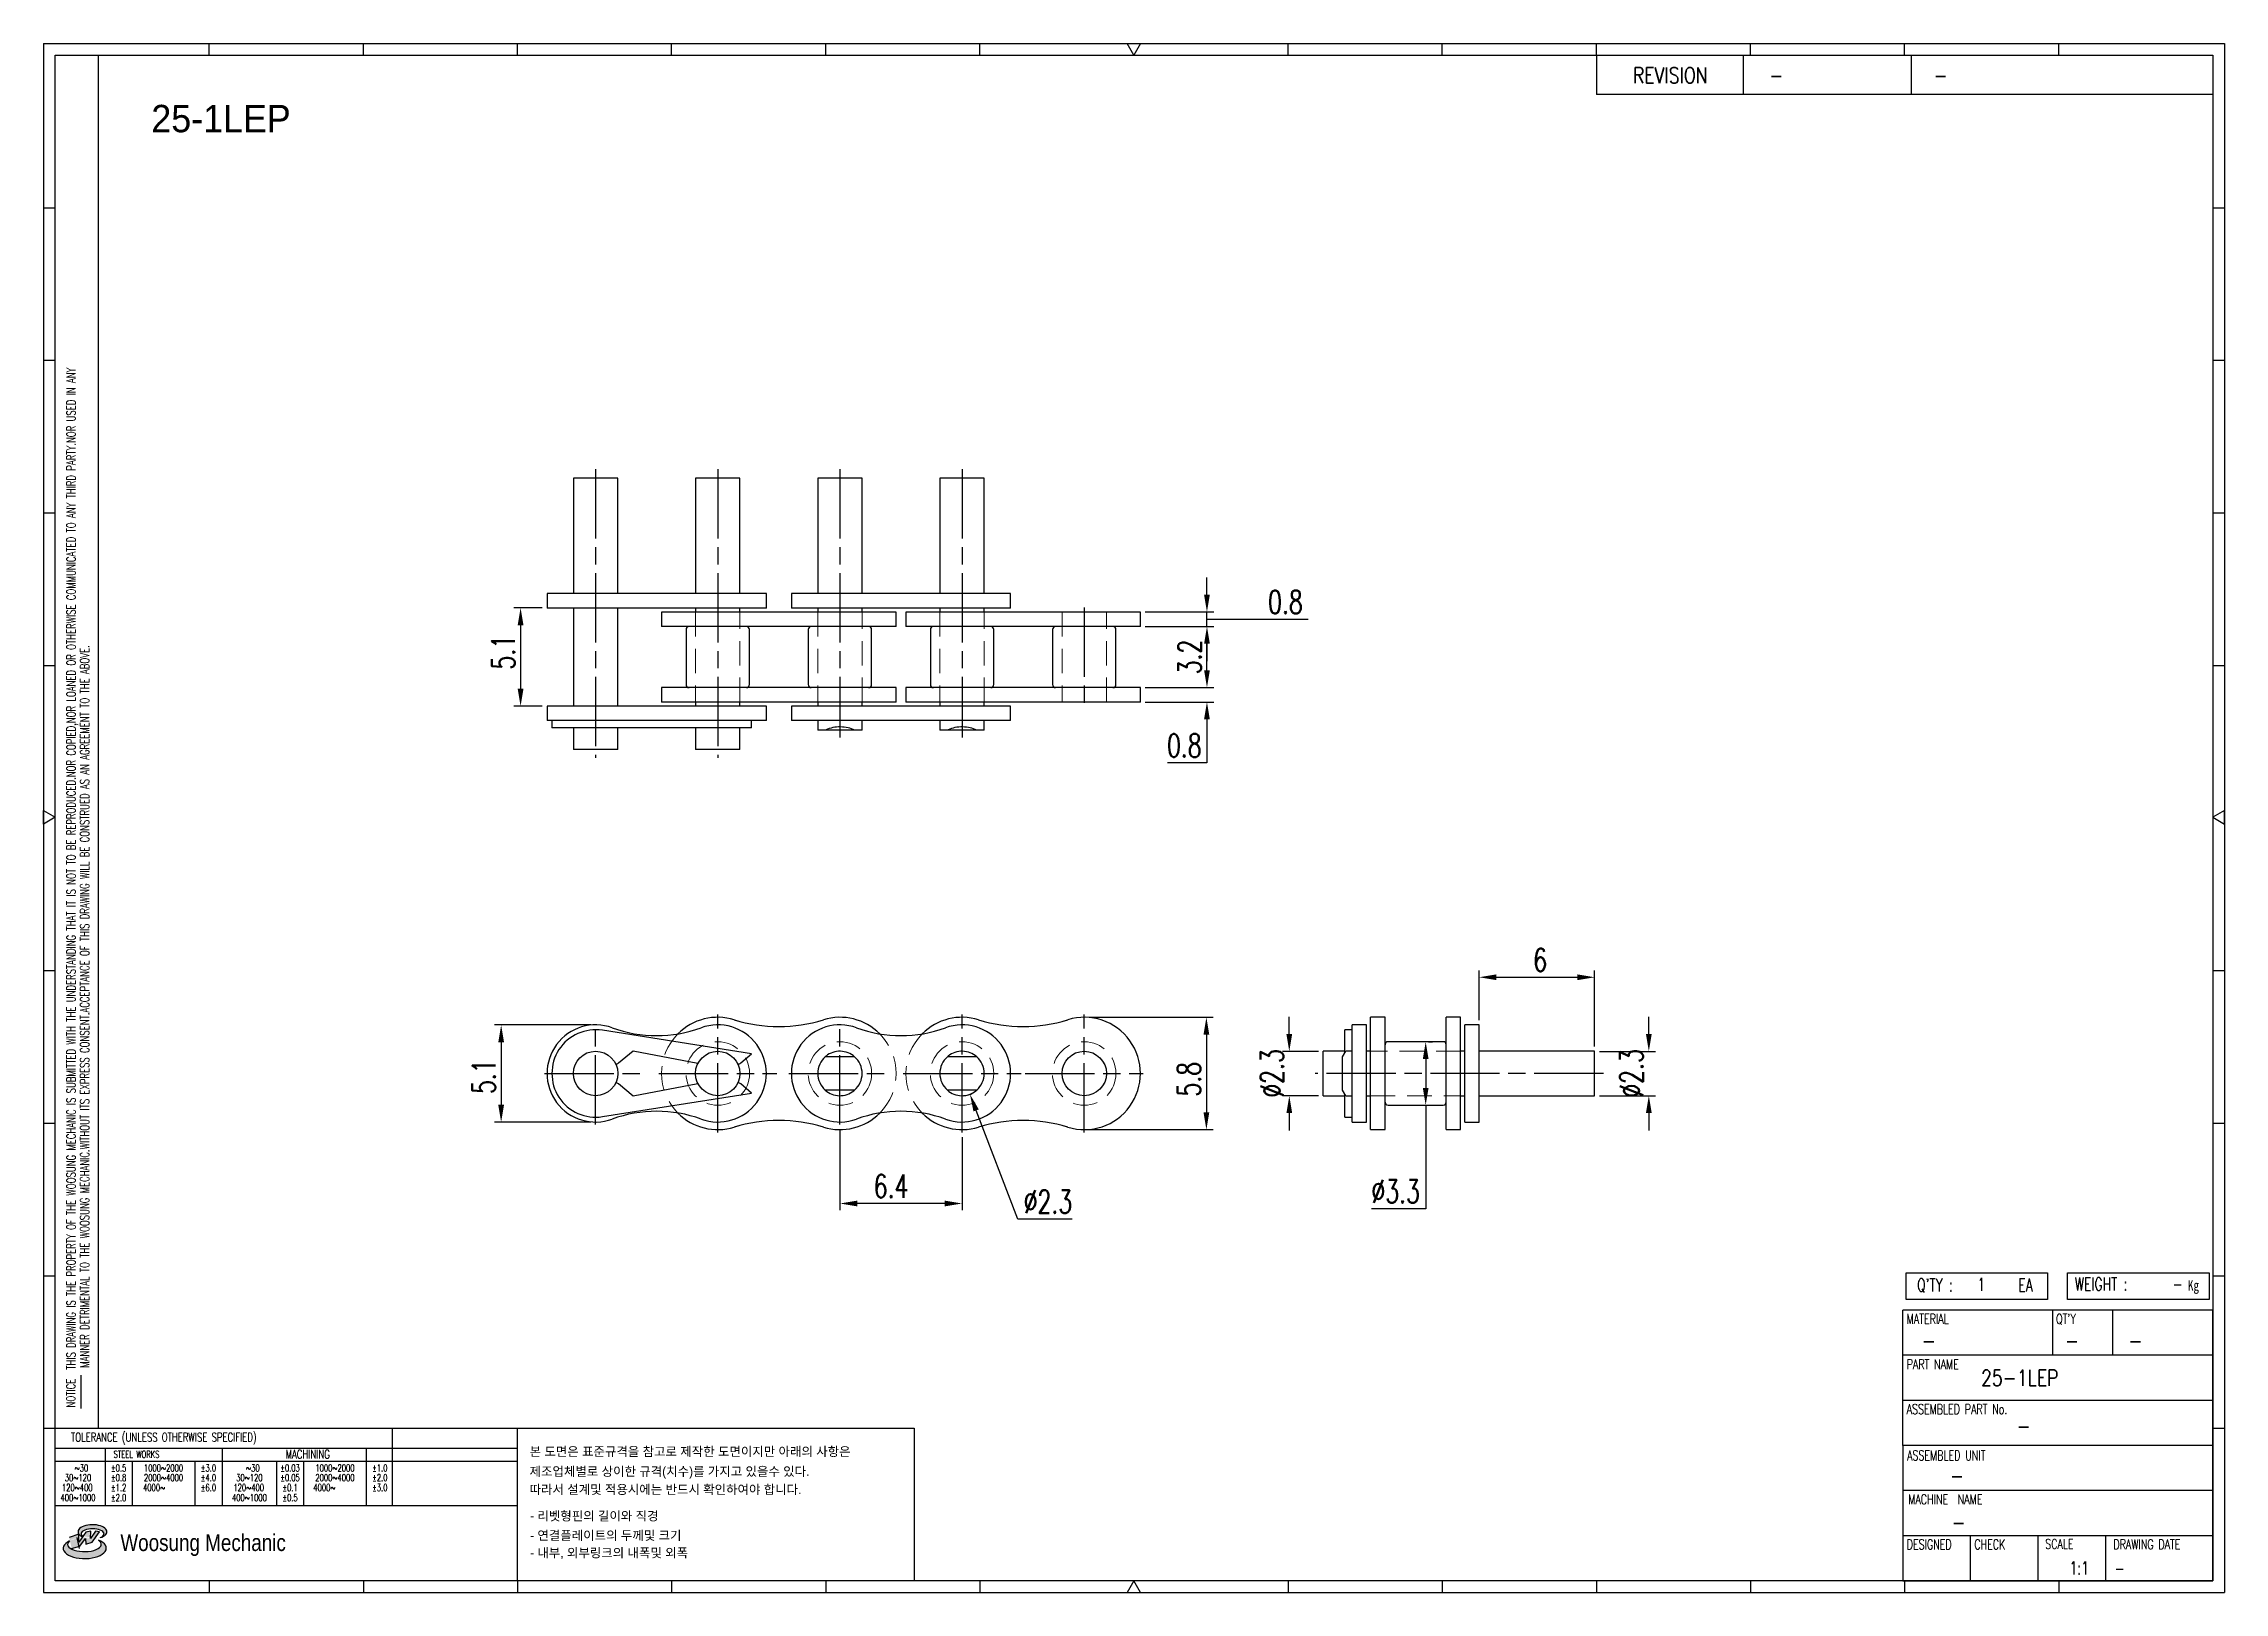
# Model space of a CAD drawing. Header units: millimetres. Extents: x -11 to 103, y 59 to 140.
import ezdxf
from ezdxf.enums import TextEntityAlignment as Align

# ---------------------------------------------------------------- set-up
doc = ezdxf.new("R2010")
doc.units = ezdxf.units.MM
doc.linetypes.add('AM_ISO08W050', pattern=[18, 12, -1.5, 3, -1.5])
doc.linetypes.add('HIDDEN', pattern=[9.525, 6.35, -3.175])
doc.layers.get('Defpoints').update_dxf_attribs({"color": 80})
doc.layers.add('CL1', color=140, linetype='AM_ISO08W050', lineweight=25)
doc.layers.add('HL3', color=1, linetype='HIDDEN', lineweight=0)
for name, color, linetype in [('S-DIM', 7, 'Continuous'), ('TITLE', 7, 'Continuous'), ('도면레이아웃', 7, 'Continuous')]:
    doc.layers.add(name, color=color, linetype=linetype)
doc.styles.add('HAN', font='ROMANS.shx', dxfattribs={"width": 0.7, "bigfont": 'whgtxt.shx'})
doc.styles.add('HKD_ST2', font='romans.shx', dxfattribs={"width": 0.7, "height": 4, "bigfont": '@extfont2.shx'})
doc.styles.add('HSG', font='SIMPLEX.shx', dxfattribs={"width": 0.7, "bigfont": 'HSG.shx'})
doc.styles.add('MtXpl_', font='Gulim.ttf')
doc.styles.add('SLDTEXTSTYLE4', font='arial.ttf', dxfattribs={"width": 0.8})
doc.dimstyles.new('AP0.5', dxfattribs={"dimscale": 0.5, "dimtxt": 2.4, "dimasz": 1.8, "dimexe": 0.7, "dimexo": 0.5, "dimgap": 0.6, "dimtad": 1, "dimtoh": 1, "dimrnd": 0.01, "dimzin": 9, "dimdsep": 46, "dimtxsty": 'HSG', "dimcen": 0, "dimclrd": 251, "dimclre": 251, "dimclrt": 60, "dimazin": 2, "dimtp": 1, "dimtm": 1, "dimtfac": 0.5, "dimtofl": 0, "dimtmove": 0, "dimatfit": 3, "dimfxl": 0, "dimtvp": 1, "dimtolj": 2, "dimlwd": -1, "dimlwe": -1, "dimarcsym": 0})

# ---------------------------------------------------------------- blocks, each defined once
blk = doc.blocks.new('MAST')
at = {"layer": '도면레이아웃'}
h = blk.add_hatch(color=10, dxfattribs=at)
h.paths.add_polyline_path([(1.544, 35.177), (1.554, 34.966), (1.779, 35.034), (2.054, 35.422), (1.908, 35.446), (1.728, 35.167), (1.741, 35.439), (1.547, 35.405), (1.292, 35.041), (1.295, 35.33), (0.943, 35.208), (1.03, 34.8), (1.336, 34.885)])
edge = h.paths.add_edge_path()
edge.add_ellipse((1.795, 35.421), major_axis=(-0.53, 0), ratio=0.487785, start_angle=122.36065, end_angle=403.39574)
edge.add_line((1.411, 35.244), (1.419, 35.261))
edge.add_ellipse((1.798, 35.344), major_axis=(-0.423, 0), ratio=0.444396, start_angle=131.58977, end_angle=386.19408, ccw=False)
edge = h.paths.add_edge_path()
edge.add_ellipse((1.512, 34.815), major_axis=(-0.793, 0), ratio=0.480113, start_angle=314.67633, end_angle=590.85213)
edge.add_ellipse((1.501, 34.958), major_axis=(-0.62, 0), ratio=0.43311, start_angle=331.7024, end_angle=574.42495, ccw=False)
at = {"color": 140}
for p, q in [((0, 90.118), (80.15, 90.118)), ((0, 90.118), (0, 33.191)), ((80.15, 90.118), (80.15, 33.191)), ((57.068, 89.693), (57.068, 88.246)), ((62.47, 89.693), (62.47, 88.246)), ((68.635, 89.693), (68.635, 88.246)), ((79.725, 88.246), (57.068, 88.246)), ((68.449, 43.961), (68.449, 44.936)), ((68.449, 44.936), (73.654, 44.936)), ((73.654, 44.936), (73.654, 43.961)), ((74.39, 43.961), (74.39, 44.936)), ((74.39, 44.936), (79.595, 44.936)), ((79.595, 44.936), (79.595, 43.961)), ((68.336, 38.59), (68.336, 43.563)), ((79.725, 43.563), (68.336, 43.563)), ((73.654, 43.961), (68.449, 43.961)), ((73.827, 43.563), (73.827, 41.905)), ((79.595, 43.961), (74.39, 43.961)), ((76.037, 43.563), (76.037, 41.905)), ((79.725, 38.59), (79.725, 43.563)), ((79.725, 41.905), (68.336, 41.905)), ((79.725, 40.248), (68.336, 40.248)), ((68.336, 38.59), (68.336, 33.616)), ((79.725, 38.59), (68.336, 38.59)), ((79.725, 33.616), (79.725, 38.59)), ((79.725, 36.932), (68.336, 36.932)), ((79.725, 35.274), (68.336, 35.274)), ((70.822, 33.616), (70.822, 35.274)), ((73.309, 33.616), (73.309, 35.274)), ((75.796, 33.616), (75.796, 35.274)), ((0, 33.191), (80.15, 33.191)), ((68.336, 33.616), (79.725, 33.616))]:
    blk.add_line(p, q, dxfattribs=at)
for p, q in [((6.089, 89.693), (6.089, 90.118)), ((11.753, 89.693), (11.753, 90.118)), ((17.418, 89.693), (17.418, 90.118)), ((23.082, 89.693), (23.082, 90.118)), ((28.746, 89.693), (28.746, 90.118)), ((34.411, 89.693), (34.411, 90.118)), ((45.739, 89.693), (45.739, 90.118)), ((51.404, 89.693), (51.404, 90.118)), ((57.068, 89.693), (57.068, 90.118)), ((62.732, 89.693), (62.732, 90.118)), ((68.397, 89.693), (68.397, 90.118)), ((74.061, 89.693), (74.061, 90.118)), ((0, 84.085), (0.425, 84.085)), ((79.725, 84.085), (80.15, 84.085)), ((0, 78.478), (0.425, 78.478)), ((79.725, 78.478), (80.15, 78.478)), ((0, 72.87), (0.425, 72.87)), ((79.725, 72.87), (80.15, 72.87)), ((0, 67.262), (0.425, 67.262)), ((79.725, 67.262), (80.15, 67.262)), ((0, 56.047), (0.425, 56.047)), ((79.725, 56.047), (80.15, 56.047)), ((0, 50.439), (0.425, 50.439)), ((79.725, 50.439), (80.15, 50.439)), ((0, 44.832), (0.425, 44.832)), ((79.725, 44.832), (80.15, 44.832)), ((1.377, 39.947), (1.377, 41.174)), ((0, 39.224), (0.425, 39.224)), ((79.725, 39.224), (80.15, 39.224)), ((6.089, 33.616), (6.089, 33.191)), ((11.753, 33.616), (11.753, 33.191)), ((17.418, 33.616), (17.418, 33.191)), ((23.082, 33.616), (23.082, 33.191)), ((28.746, 33.616), (28.746, 33.191)), ((34.411, 33.616), (34.411, 33.191)), ((45.739, 33.616), (45.739, 33.191)), ((51.404, 33.616), (51.404, 33.191)), ((57.068, 33.616), (57.068, 33.191)), ((62.732, 33.616), (62.732, 33.191)), ((68.397, 33.616), (68.397, 33.191)), ((74.061, 33.616), (74.061, 33.191))]:
    blk.add_line(p, q)
at = {"color": 2}
for p, q in [((2.017, 39.224), (2.017, 89.693)), ((0.425, 39.224), (17.418, 39.224)), ((0.425, 38.487), (17.418, 38.487)), ((2.257, 38.487), (2.257, 36.382)), ((6.557, 38.5), (6.557, 36.382)), ((11.857, 38.487), (11.857, 36.382)), ((12.816, 39.224), (12.816, 36.382)), ((17.418, 33.616), (17.418, 39.224)), ((0.425, 38.012), (17.418, 38.012)), ((3.257, 38.012), (3.257, 36.382)), ((5.557, 38.012), (5.557, 36.382)), ((8.557, 38.012), (8.557, 36.382)), ((9.557, 38.026), (9.557, 36.382)), ((0.425, 36.382), (17.418, 36.382))]:
    blk.add_line(p, q, dxfattribs=at)
for points in [[(40.075, 89.693), (39.83, 90.118), (40.32, 90.118)], [(0.425, 61.679), (0, 61.433), (0, 61.924)], [(79.725, 61.679), (80.15, 61.433), (80.15, 61.924)], [(40.075, 33.616), (39.83, 33.191), (40.32, 33.191)]]:
    blk.add_lwpolyline(points, close=True)
at = {"color": 140}
blk.add_lwpolyline([(0.425, 89.693), (79.725, 89.693), (79.725, 33.616), (0.425, 33.616)], close=True, dxfattribs=at)
at = {"layer": '도면레이아웃'}
for p, q in [((1.295, 35.33), (0.943, 35.208)), ((1.547, 35.405), (1.292, 35.041)), ((1.292, 35.041), (1.295, 35.33)), ((1.741, 35.439), (1.547, 35.405)), ((1.908, 35.446), (1.728, 35.167)), ((1.728, 35.167), (1.741, 35.439)), ((1.779, 35.034), (2.054, 35.422)), ((2.054, 35.422), (1.908, 35.446)), ((1.03, 34.8), (1.336, 34.885)), ((1.224, 35.208), (1.311, 34.8)), ((1.224, 35.208), (1.224, 35.208)), ((1.336, 34.885), (1.544, 35.177)), ((1.419, 35.261), (1.411, 35.244)), ((1.544, 35.177), (1.554, 34.966)), ((1.554, 34.966), (1.779, 35.034))]:
    blk.add_line(p, q, dxfattribs=at)
for centre, major_axis, ratio, start_param, end_param in [((1.795, 35.421), (-0.53, 0), 0.487785, 2.135596, 7.040584), ((1.798, 35.344), (-0.423, 0), 0.444396, 2.296675, 6.740358), ((1.512, 34.815), (-0.793, 0), 0.480113, 5.492138, 10.312315), ((1.501, 34.958), (-0.62, 0), 0.43311, 5.789299, 10.025607)]:
    blk.add_ellipse(centre, major_axis=major_axis, ratio=ratio, start_param=start_param, end_param=end_param, dxfattribs=at)
for s, height, style, width, p in [('REVISION', 0.5806, 'HAN', 0.8, (58.415, 88.664)), ('-', 0.581, 'HAN', 0.8, (63.426, 88.664)), ('-', 0.581, 'HAN', 0.8, (69.468, 88.664)), ("Q'TY : ", 0.4746, 'HKD_ST2', 0.7, (68.857, 44.253)), ('1', 0.475, 'HKD_ST2', 0.7, (71.071, 44.275)), ('EA', 0.4746, 'HKD_ST2', 0.7, (72.578, 44.253)), ('WEIGHT : ', 0.4746, 'HKD_ST2', 0.7, (74.65, 44.286)), ('-', 0.581, 'HAN', 0.8, (69.029, 42.157)), ('-', 0.581, 'HAN', 0.8, (74.289, 42.157)), ('-', 0.581, 'HAN', 0.8, (76.623, 42.157)), ('-', 0.581, 'HAN', 0.8, (72.515, 39.013)), ('-', 0.581, 'HAN', 0.8, (70.067, 37.189)), ('-', 0.581, 'HAN', 0.8, (70.126, 35.48)), ('1:1', 0.4746, 'HKD_ST2', 0.7, (74.458, 33.848)), ('-', 0.475, 'HKD_ST2', 0.7, (76.112, 33.837))]:
    blk.add_text(s, height=height, dxfattribs=dict(style=style, width=width)).set_placement(p)
at = {"color": 6, "style": 'HKD_ST2', "width": 0.7}
for s, p in [(' THIS DRAWING IS THE PROPERTY OF THE WOOSUNG MECHANIC IS SUBMITTED WITH THE UNDERSTANDING THAT IT IS NOT TO BE REPRODUCED.NOR COPIED,NOR LOANED OR OTHERWISE COMMUNICATED TO ANY THIRD PARTY.NOR USED IN ANY', (1.173, 41.217)), ('MANNER DETRIMENTAL TO THE WOOSUNG MECHANIC.WITHOUT ITS EXPRESS CONSENT.ACCEPTANCE OF THIS DRAWING WILL BE CONSTRUED AS AN AGREEMENT TO THE ABOVE.', (1.672, 41.447))]:
    blk.add_text(s, height=0.326266, rotation=90, dxfattribs=at).set_placement(p)
at = {"style": 'HKD_ST2', "width": 0.7}
blk.add_text('-', height=0.475, dxfattribs=at).set_placement((78.613, 44.286), align=Align.RIGHT)
at = {"color": 254, "style": 'HKD_ST2', "width": 0.7}
for s, height, p in [('MATERIAL', 0.3651, (68.474, 43.425)), ("QT'Y", 0.3651, (73.965, 43.425)), ('PART NAME', 0.3651, (68.474, 41.756)), ('ASSEMBLED PART No.', 0.36511, (68.474, 40.109)), ('ASSEMBLED UNIT', 0.36511, (68.49, 38.408)), ('MACHINE  NAME', 0.36511, (68.532, 36.794)), ('DESIGNED', 0.3651, (68.474, 35.136)), ('CHECK', 0.3651, (70.961, 35.136)), ('SCALE', 0.3651, (73.566, 35.153)), ('DRAWING DATE', 0.36511, (76.071, 35.141))]:
    blk.add_text(s, height=height, dxfattribs=at).set_placement(p, align=Align.TOP_LEFT)
at = {"style": 'HKD_ST2', "width": 0.7}
blk.add_text('NOTICE', height=0.3263, rotation=90, dxfattribs=at).set_placement((1.163, 39.988))
blk.add_text('TOLERANCE (UNLESS OTHERWISE SPECIFIED)', height=0.32627, dxfattribs=at).set_placement((4.417, 38.896), align=Align.MIDDLE_CENTER)
at = {"color": 4, "style": 'HKD_ST2', "width": 0.7}
for s, height, p in [('%%12630', 0.261, (1.389, 37.762)), ('1000%%1262000', 0.26101, (4.407, 37.762)), ('%%12630', 0.261, (7.689, 37.762)), ('1000%%1262000', 0.26101, (10.707, 37.762)), ('120%%126400', 0.26101, (1.237, 37.045)), ('30%%126120', 0.261, (1.263, 37.411)), ('4000%%126', 0.261, (4.061, 37.045)), ('2000%%1264000', 0.26101, (4.407, 37.411)), ('120%%126400', 0.26101, (7.537, 37.045)), ('30%%126120', 0.261, (7.563, 37.411)), ('4000%%126', 0.261, (10.321, 37.045)), ('2000%%1264000', 0.26101, (10.707, 37.411)), ('400%%1261000', 0.26101, (1.263, 36.67)), ('400%%1261000', 0.26101, (7.563, 36.67))]:
    blk.add_text(s, height=height, dxfattribs=at).set_placement(p, align=Align.MIDDLE_CENTER)
for s, height, p in [('%%P0.5', 0.261, (2.757, 37.762)), ('STEEL WORKS', 0.26101, (3.416, 38.268)), ('%%P3.0', 0.261, (6.057, 37.762)), ('%%P0.03', 0.261, (9.057, 37.762)), ('MACHINING', 0.3263, (9.707, 38.27)), ('%%P1.0', 0.261, (12.357, 37.762)), ('%%P0.8', 0.261, (2.757, 37.411)), ('%%P1.2', 0.261, (2.757, 37.045)), ('%%P4.0', 0.261, (6.057, 37.411)), ('%%P6.0', 0.261, (6.057, 37.045)), ('%%P0.05', 0.261, (9.057, 37.411)), ('%%P0.1', 0.261, (9.057, 37.045)), ('%%P2.0', 0.261, (12.357, 37.411)), ('%%P3.0', 0.261, (12.357, 37.045)), ('%%P2.0', 0.261, (2.757, 36.67)), ('%%P0.5', 0.261, (9.057, 36.67))]:
    blk.add_text(s, height=height, dxfattribs=at).set_placement(p, align=Align.MIDDLE)
at = {"color": 1, "style": 'SLDTEXTSTYLE4', "width": 0.8}
blk.add_text('Woosung Mechanic', height=0.61957, dxfattribs=at).set_placement((2.822, 34.711))
at = {"layer": 'TITLE', "width": 0.8}
blk.add_text('Kg', height=0.3789, dxfattribs=at).set_placement((78.807, 44.286))
blk = doc.blocks.new('*D2')
at = {"layer": 'Defpoints', "color": 0, "transparency": 16777216}
for p in [(46.19, 106.09), (49.65, 106.09), (46.19, 105.34)]:
    blk.add_point(p, dxfattribs=at)
at = {"layer": 'S-DIM', "color": 251, "linetype": 'ByBlock', "transparency": 16777216}
for p, q in [((49.65, 106.99), (49.65, 107.89)), ((46.44, 106.09), (50, 106.09)), ((46.44, 105.34), (50, 105.34)), ((49.65, 104.44), (49.65, 102.18)), ((49.65, 102.18), (47.59, 102.18))]:
    blk.add_line(p, q, dxfattribs=at)
at = {"layer": 'S-DIM', "color": 251, "transparency": 16777216}
for points in [[(49.5, 106.99), (49.8, 106.99), (49.65, 106.09)], [(49.5, 104.44), (49.8, 104.44), (49.65, 105.34)]]:
    blk.add_solid(points, dxfattribs=at)
at = {"layer": 'S-DIM', "color": 60, "transparency": 16777216, "insert": (48.47, 103.08), "char_height": 1.2, "attachment_point": 5, "style": 'HSG'}
blk.add_mtext('\\A2;0.8', dxfattribs=at)
blk = doc.blocks.new('*D3')
at = {"layer": 'Defpoints', "color": 0, "transparency": 16777216}
for p in [(46.19, 109.27), (49.65, 109.27), (46.19, 106.09)]:
    blk.add_point(p, dxfattribs=at)
at = {"layer": 'S-DIM', "color": 251, "linetype": 'ByBlock', "transparency": 16777216}
for p, q in [((46.44, 109.27), (50, 109.27)), ((49.65, 106.99), (49.65, 108.37)), ((46.44, 106.09), (50, 106.09))]:
    blk.add_line(p, q, dxfattribs=at)
at = {"layer": 'S-DIM', "color": 251, "transparency": 16777216}
for points in [[(49.5, 108.37), (49.8, 108.37), (49.65, 109.27)], [(49.5, 106.99), (49.8, 106.99), (49.65, 106.09)]]:
    blk.add_solid(points, dxfattribs=at)
at = {"layer": 'S-DIM', "color": 60, "transparency": 16777216, "insert": (48.75, 107.68), "char_height": 1.2, "attachment_point": 5, "rotation": 90, "style": 'HSG'}
blk.add_mtext('\\A2;3.2', dxfattribs=at)
blk = doc.blocks.new('*D4')
at = {"layer": 'Defpoints', "color": 0, "transparency": 16777216}
for p in [(46.19, 110.02), (49.65, 110.02), (46.19, 109.27)]:
    blk.add_point(p, dxfattribs=at)
at = {"layer": 'S-DIM', "color": 251, "linetype": 'ByBlock', "transparency": 16777216}
for p, q in [((49.65, 110.92), (49.65, 111.82)), ((46.44, 110.02), (50, 110.02)), ((49.65, 109.27), (49.65, 110.02)), ((46.44, 109.27), (50, 109.27)), ((49.65, 109.64), (52.55, 109.64)), ((52.55, 109.64), (54.91, 109.64)), ((49.65, 108.37), (49.65, 107.47))]:
    blk.add_line(p, q, dxfattribs=at)
at = {"layer": 'S-DIM', "color": 251, "transparency": 16777216}
for points in [[(49.5, 110.92), (49.8, 110.92), (49.65, 110.02)], [(49.5, 108.37), (49.8, 108.37), (49.65, 109.27)]]:
    blk.add_solid(points, dxfattribs=at)
at = {"layer": 'S-DIM', "color": 60, "transparency": 16777216, "insert": (53.73, 110.54), "char_height": 1.2, "attachment_point": 5, "style": 'HSG'}
blk.add_mtext('\\A2;0.8', dxfattribs=at)
blk = doc.blocks.new('*D5')
at = {"layer": 'Defpoints', "color": 0, "transparency": 16777216}
for p in [(17.87, 88.55), (12.96, 83.5), (17.87, 83.5)]:
    blk.add_point(p, dxfattribs=at)
at = {"layer": 'S-DIM', "color": 251, "linetype": 'ByBlock', "transparency": 16777216}
for p, q in [((17.62, 88.55), (12.61, 88.55)), ((12.96, 87.65), (12.96, 84.4)), ((17.62, 83.5), (12.61, 83.5))]:
    blk.add_line(p, q, dxfattribs=at)
at = {"layer": 'S-DIM', "color": 251, "transparency": 16777216}
for points in [[(12.81, 87.65), (13.11, 87.65), (12.96, 88.55)], [(12.81, 84.4), (13.11, 84.4), (12.96, 83.5)]]:
    blk.add_solid(points, dxfattribs=at)
at = {"layer": 'S-DIM', "color": 60, "transparency": 16777216, "insert": (12.06, 85.86), "char_height": 1.2, "attachment_point": 5, "rotation": 90, "style": 'HSG'}
blk.add_mtext('\\A2;5.1', dxfattribs=at)
blk = doc.blocks.new('*D6')
at = {"layer": 'Defpoints', "color": 0, "transparency": 16777216}
for p in [(43.27, 88.95), (43.27, 83.11), (49.62, 83.11)]:
    blk.add_point(p, dxfattribs=at)
at = {"layer": 'S-DIM', "color": 251, "linetype": 'ByBlock', "transparency": 16777216}
for p, q in [((43.52, 88.95), (49.97, 88.95)), ((49.62, 88.05), (49.62, 84.01)), ((43.52, 83.11), (49.97, 83.11))]:
    blk.add_line(p, q, dxfattribs=at)
at = {"layer": 'S-DIM', "color": 251, "transparency": 16777216}
for points in [[(49.47, 88.05), (49.77, 88.05), (49.62, 88.95)], [(49.47, 84.01), (49.77, 84.01), (49.62, 83.11)]]:
    blk.add_solid(points, dxfattribs=at)
at = {"layer": 'S-DIM', "color": 60, "transparency": 16777216, "insert": (48.72, 85.73), "char_height": 1.2, "attachment_point": 5, "rotation": 90, "style": 'HSG'}
blk.add_mtext('\\A2;5.8', dxfattribs=at)
blk = doc.blocks.new('*D7')
at = {"layer": 'Defpoints', "color": 0, "transparency": 16777216}
for p in [(30.57, 83.38), (36.92, 82.96), (30.57, 79.27)]:
    blk.add_point(p, dxfattribs=at)
at = {"layer": 'S-DIM', "color": 251, "linetype": 'ByBlock', "transparency": 16777216}
for p, q in [((30.57, 83.13), (30.57, 78.92)), ((36.92, 82.71), (36.92, 78.92)), ((36.02, 79.27), (31.47, 79.27))]:
    blk.add_line(p, q, dxfattribs=at)
at = {"layer": 'S-DIM', "color": 251, "transparency": 16777216}
for points in [[(31.47, 79.42), (31.47, 79.12), (30.57, 79.27)], [(36.02, 79.42), (36.02, 79.12), (36.92, 79.27)]]:
    blk.add_solid(points, dxfattribs=at)
at = {"layer": 'S-DIM', "color": 60, "transparency": 16777216, "insert": (33.23, 80.17), "char_height": 1.2, "attachment_point": 5, "style": 'HSG'}
blk.add_mtext('\\A2;6.4', dxfattribs=at)
blk = doc.blocks.new('*D8')
at = {"layer": 'Defpoints', "color": 0, "transparency": 16777216}
for p in [(36.51, 87.11), (37.33, 84.95)]:
    blk.add_point(p, dxfattribs=at)
at = {"layer": 'S-DIM', "color": 251, "linetype": 'ByBlock', "transparency": 16777216}
for p, q in [((39.82, 78.46), (37.65, 84.11)), ((42.64, 78.46), (39.82, 78.46))]:
    blk.add_line(p, q, dxfattribs=at)
blk.add_arc((36.92, 86.03), 1.16, 273.5743, 299.0079, dxfattribs=at)
at = {"layer": 'S-DIM', "color": 251, "transparency": 16777216}
blk.add_solid([(37.79, 84.16), (37.51, 84.06), (37.33, 84.95)], dxfattribs=at)
at = {"layer": 'S-DIM', "color": 60, "transparency": 16777216, "insert": (41.38, 79.36), "char_height": 1.2, "attachment_point": 5, "style": 'HSG'}
blk.add_mtext('\\A2;∅2.3', dxfattribs=at)
blk = doc.blocks.new('*D9')
at = {"layer": 'Defpoints', "color": 0, "transparency": 16777216}
for p in [(55.7, 87.18), (53.93, 84.87), (55.7, 84.87)]:
    blk.add_point(p, dxfattribs=at)
at = {"layer": 'S-DIM', "color": 251, "linetype": 'ByBlock', "transparency": 16777216}
for p, q in [((53.93, 88.08), (53.93, 88.98)), ((55.45, 87.18), (53.58, 87.18)), ((55.45, 84.87), (53.58, 84.87)), ((53.93, 83.97), (53.93, 83.07))]:
    blk.add_line(p, q, dxfattribs=at)
at = {"layer": 'S-DIM', "color": 251, "transparency": 16777216}
for points in [[(53.78, 88.08), (54.08, 88.08), (53.93, 87.18)], [(53.78, 83.97), (54.08, 83.97), (53.93, 84.87)]]:
    blk.add_solid(points, dxfattribs=at)
at = {"layer": 'S-DIM', "color": 60, "transparency": 16777216, "insert": (53.03, 86.03), "char_height": 1.2, "attachment_point": 5, "rotation": 90, "style": 'HSG'}
blk.add_mtext('\\A2;%%c2.3', dxfattribs=at)
blk = doc.blocks.new('*D10')
at = {"layer": 'Defpoints', "color": 0, "transparency": 16777216}
for p in [(60.91, 87.68), (60.91, 84.38), (61.02, 84.38)]:
    blk.add_point(p, dxfattribs=at)
at = {"layer": 'S-DIM', "color": 251, "linetype": 'ByBlock', "transparency": 16777216}
for p, q in [((61.16, 87.68), (61.37, 87.68)), ((61.02, 86.78), (61.02, 85.28)), ((61.02, 84.38), (61.02, 79)), ((61.16, 84.38), (61.37, 84.38)), ((61.02, 79), (58.2, 79))]:
    blk.add_line(p, q, dxfattribs=at)
at = {"layer": 'S-DIM', "color": 251, "transparency": 16777216}
for points in [[(60.87, 86.78), (61.17, 86.78), (61.02, 87.68)], [(60.87, 85.28), (61.17, 85.28), (61.02, 84.38)]]:
    blk.add_solid(points, dxfattribs=at)
at = {"layer": 'S-DIM', "color": 60, "transparency": 16777216, "insert": (59.46, 79.9), "char_height": 1.2, "attachment_point": 5, "style": 'HSG'}
blk.add_mtext('\\A2;%%c3.3', dxfattribs=at)
blk = doc.blocks.new('*D11')
at = {"layer": 'Defpoints', "color": 0, "transparency": 16777216}
for p in [(69.8, 91.03), (63.8, 88.55), (69.8, 87.18)]:
    blk.add_point(p, dxfattribs=at)
at = {"layer": 'S-DIM', "color": 251, "linetype": 'ByBlock', "transparency": 16777216}
for p, q in [((63.8, 88.8), (63.8, 91.38)), ((64.7, 91.03), (68.9, 91.03)), ((69.8, 87.43), (69.8, 91.38))]:
    blk.add_line(p, q, dxfattribs=at)
at = {"layer": 'S-DIM', "color": 251, "transparency": 16777216}
for points in [[(64.7, 91.18), (64.7, 90.88), (63.8, 91.03)], [(68.9, 91.18), (68.9, 90.88), (69.8, 91.03)]]:
    blk.add_solid(points, dxfattribs=at)
at = {"layer": 'S-DIM', "color": 60, "transparency": 16777216, "insert": (66.97, 91.93), "char_height": 1.2, "attachment_point": 5, "style": 'HSG'}
blk.add_mtext('\\A2;6', dxfattribs=at)
blk = doc.blocks.new('*D12')
at = {"layer": 'Defpoints', "color": 0, "transparency": 16777216}
for p in [(69.8, 87.18), (69.8, 84.87), (72.62, 84.87)]:
    blk.add_point(p, dxfattribs=at)
at = {"layer": 'S-DIM', "color": 251, "linetype": 'ByBlock', "transparency": 16777216}
for p, q in [((72.62, 88.08), (72.62, 88.98)), ((70.05, 87.18), (72.97, 87.18)), ((70.05, 84.87), (72.97, 84.87)), ((72.62, 83.97), (72.62, 83.07))]:
    blk.add_line(p, q, dxfattribs=at)
at = {"layer": 'S-DIM', "color": 251, "transparency": 16777216}
for points in [[(72.47, 88.08), (72.77, 88.08), (72.62, 87.18)], [(72.47, 83.97), (72.77, 83.97), (72.62, 84.87)]]:
    blk.add_solid(points, dxfattribs=at)
at = {"layer": 'S-DIM', "color": 60, "transparency": 16777216, "insert": (71.72, 86.03), "char_height": 1.2, "attachment_point": 5, "rotation": 90, "style": 'HSG'}
blk.add_mtext('\\A2;%%c2.3', dxfattribs=at)
blk = doc.blocks.new('*D13')
at = {"layer": 'Defpoints', "color": 0, "transparency": 16777216}
for p in [(15.35, 110.23), (13.97, 105.13), (15.35, 105.13)]:
    blk.add_point(p, dxfattribs=at)
at = {"layer": 'S-DIM', "color": 251, "transparency": 16777216}
for p, q in [((15.1, 110.23), (13.62, 110.23)), ((13.97, 109.33), (13.97, 106.03)), ((15.1, 105.13), (13.62, 105.13))]:
    blk.add_line(p, q, dxfattribs=at)
for points in [[(13.82, 109.33), (14.12, 109.33), (13.97, 110.23)], [(13.82, 106.03), (14.12, 106.03), (13.97, 105.13)]]:
    blk.add_solid(points, dxfattribs=at)
at = {"layer": 'S-DIM', "color": 60, "transparency": 16777216, "insert": (13.07, 107.93), "char_height": 1.2, "attachment_point": 5, "rotation": 90, "style": 'HSG'}
blk.add_mtext('\\A2;5.1', dxfattribs=at)

msp = doc.modelspace()

# ---------------------------------------------------------------- linework, layer by layer
for p, q in [((19.025, 116.976), (16.715, 116.976)), ((16.715, 116.976), (16.715, 110.976)), ((19.025, 110.976), (19.025, 116.976)), ((25.375, 116.976), (23.065, 116.976)), ((23.065, 116.976), (23.065, 110.976)), ((25.375, 110.976), (25.375, 116.976)), ((31.725, 116.976), (29.415, 116.976)), ((29.415, 116.976), (29.415, 110.976)), ((31.725, 110.976), (31.725, 116.976)), ((38.075, 116.976), (35.765, 116.976)), ((35.765, 116.976), (35.765, 110.976)), ((38.075, 110.976), (38.075, 116.976)), ((26.745, 110.976), (15.345, 110.976)), ((15.345, 110.976), (15.345, 110.226)), ((26.745, 110.226), (15.345, 110.226)), ((16.715, 110.226), (16.715, 105.126)), ((19.025, 105.126), (19.025, 110.226)), ((21.3, 110.016), (21.3, 109.266)), ((33.49, 110.016), (21.3, 110.016)), ((23.065, 110.226), (23.065, 110.016)), ((25.375, 110.016), (25.375, 110.226)), ((26.745, 110.226), (26.745, 110.976)), ((39.445, 110.976), (28.045, 110.976)), ((28.045, 110.976), (28.045, 110.226)), ((39.445, 110.226), (28.045, 110.226)), ((29.415, 110.226), (29.415, 110.016)), ((31.725, 110.016), (31.725, 110.226)), ((33.49, 109.266), (33.49, 110.016)), ((46.19, 110.016), (34, 110.016)), ((34, 110.016), (34, 109.266)), ((35.765, 110.226), (35.765, 110.016)), ((38.075, 110.016), (38.075, 110.226)), ((39.445, 110.226), (39.445, 110.976)), ((46.19, 109.266), (46.19, 110.016)), ((33.49, 109.266), (21.3, 109.266)), ((22.57, 109.107), (22.57, 106.245)), ((25.87, 106.245), (25.87, 109.107)), ((28.92, 109.107), (28.92, 106.245)), ((32.22, 106.245), (32.22, 109.107)), ((46.19, 109.266), (34, 109.266)), ((35.27, 109.107), (35.27, 106.245)), ((38.57, 106.245), (38.57, 109.107)), ((41.62, 109.107), (41.62, 106.245)), ((44.92, 106.245), (44.92, 109.107)), ((21.3, 106.086), (21.3, 105.336)), ((33.49, 106.086), (21.3, 106.086)), ((33.49, 105.336), (33.49, 106.086)), ((34, 106.086), (34, 105.336)), ((46.19, 106.086), (34, 106.086)), ((46.19, 105.336), (46.19, 106.086)), ((15.345, 105.126), (15.345, 104.376)), ((26.745, 105.126), (15.345, 105.126)), ((26.745, 104.376), (15.345, 104.376)), ((15.598, 104.376), (15.598, 104.001)), ((33.49, 105.336), (21.3, 105.336)), ((23.065, 105.336), (23.065, 105.126)), ((25.375, 105.126), (25.375, 105.336)), ((25.973, 104.001), (25.973, 104.376)), ((26.745, 104.376), (26.745, 105.126)), ((39.445, 105.126), (28.045, 105.126)), ((28.045, 105.126), (28.045, 104.376)), ((39.445, 104.376), (28.045, 104.376)), ((29.415, 105.336), (29.415, 105.126)), ((29.415, 104.376), (29.415, 103.876)), ((31.725, 105.126), (31.725, 105.336)), ((31.725, 103.876), (31.725, 104.376)), ((46.19, 105.336), (34, 105.336)), ((35.765, 105.336), (35.765, 105.126)), ((35.765, 104.376), (35.765, 103.876)), ((38.075, 105.126), (38.075, 105.336)), ((38.075, 103.876), (38.075, 104.376)), ((39.445, 104.376), (39.445, 105.126)), ((25.973, 104.001), (15.598, 104.001)), ((16.715, 104.001), (16.715, 102.876)), ((19.025, 102.876), (19.025, 104.001)), ((23.065, 104.001), (23.065, 102.876)), ((25.375, 102.876), (25.375, 104.001)), ((31.725, 103.876), (29.415, 103.876)), ((29.85, 103.897), (29.806, 103.876)), ((29.931, 103.931), (29.85, 103.897)), ((30.017, 103.961), (29.931, 103.931)), ((30.108, 103.987), (30.017, 103.961)), ((30.202, 104.008), (30.108, 103.987)), ((30.299, 104.024), (30.202, 104.008)), ((30.398, 104.035), (30.299, 104.024)), ((30.498, 104.041), (30.398, 104.035)), ((30.599, 104.042), (30.498, 104.041)), ((30.699, 104.039), (30.599, 104.042)), ((30.799, 104.029), (30.699, 104.039)), ((30.896, 104.016), (30.799, 104.029)), ((30.992, 103.997), (30.896, 104.016)), ((31.084, 103.973), (30.992, 103.997)), ((31.172, 103.945), (31.084, 103.973)), ((31.256, 103.912), (31.172, 103.945)), ((31.334, 103.876), (31.256, 103.912)), ((38.075, 103.876), (35.765, 103.876)), ((36.2, 103.897), (36.156, 103.876)), ((36.281, 103.931), (36.2, 103.897)), ((36.367, 103.961), (36.281, 103.931)), ((36.458, 103.987), (36.367, 103.961)), ((36.552, 104.008), (36.458, 103.987)), ((36.649, 104.024), (36.552, 104.008)), ((36.748, 104.035), (36.649, 104.024)), ((36.848, 104.041), (36.748, 104.035)), ((36.949, 104.042), (36.848, 104.041)), ((37.049, 104.039), (36.949, 104.042)), ((37.149, 104.029), (37.049, 104.039)), ((37.246, 104.016), (37.149, 104.029)), ((37.342, 103.997), (37.246, 104.016)), ((37.434, 103.973), (37.342, 103.997)), ((37.522, 103.945), (37.434, 103.973)), ((37.606, 103.912), (37.522, 103.945)), ((37.684, 103.876), (37.606, 103.912)), ((19.025, 102.876), (16.715, 102.876)), ((25.375, 102.876), (23.065, 102.876)), ((57.948, 88.555), (57.198, 88.555)), ((57.198, 83.505), (57.198, 88.555)), ((57.948, 83.505), (57.948, 88.555)), ((58.908, 88.95), (58.158, 88.95)), ((58.158, 83.11), (58.158, 88.95)), ((58.908, 83.11), (58.908, 88.95)), ((62.838, 88.95), (62.088, 88.95)), ((62.088, 83.11), (62.088, 88.95)), ((62.838, 83.11), (62.838, 88.95)), ((63.798, 88.555), (63.048, 88.555)), ((63.048, 83.505), (63.048, 88.555)), ((63.798, 83.505), (63.798, 88.555)), ((25.973, 87.047), (18.226, 88.274)), ((56.823, 87.112), (56.823, 88.302)), ((57.198, 88.302), (56.823, 88.302)), ((61.929, 87.68), (59.067, 87.68)), ((19.063, 86.577), (19.814, 87.207)), ((19.814, 87.207), (23.178, 86.568)), ((25.413, 86.577), (25.973, 87.047)), ((29.85, 86.932), (29.806, 86.896)), ((31.334, 86.896), (29.806, 86.896)), ((29.931, 86.992), (29.85, 86.932)), ((30.017, 87.044), (29.931, 86.992)), ((30.108, 87.088), (30.017, 87.044)), ((30.202, 87.124), (30.108, 87.088)), ((30.299, 87.152), (30.202, 87.124)), ((30.398, 87.172), (30.299, 87.152)), ((30.498, 87.182), (30.398, 87.172)), ((30.599, 87.184), (30.498, 87.182)), ((30.699, 87.177), (30.599, 87.184)), ((30.799, 87.162), (30.699, 87.177)), ((30.896, 87.137), (30.799, 87.162)), ((30.992, 87.105), (30.896, 87.137)), ((31.084, 87.064), (30.992, 87.105)), ((31.172, 87.015), (31.084, 87.064)), ((31.256, 86.959), (31.172, 87.015)), ((31.334, 86.896), (31.256, 86.959)), ((36.2, 86.932), (36.156, 86.896)), ((37.684, 86.896), (36.156, 86.896)), ((36.281, 86.992), (36.2, 86.932)), ((36.367, 87.044), (36.281, 86.992)), ((36.458, 87.088), (36.367, 87.044)), ((36.552, 87.124), (36.458, 87.088)), ((36.649, 87.152), (36.552, 87.124)), ((36.748, 87.172), (36.649, 87.152)), ((36.848, 87.182), (36.748, 87.172)), ((36.949, 87.184), (36.848, 87.182)), ((37.049, 87.177), (36.949, 87.184)), ((37.149, 87.162), (37.049, 87.177)), ((37.246, 87.137), (37.149, 87.162)), ((37.342, 87.105), (37.246, 87.137)), ((37.434, 87.064), (37.342, 87.105)), ((37.522, 87.015), (37.434, 87.064)), ((37.606, 86.959), (37.522, 87.015)), ((37.684, 86.896), (37.606, 86.959)), ((55.698, 84.875), (55.698, 87.185)), ((56.823, 87.185), (55.698, 87.185)), ((56.698, 86.896), (56.865, 87.185)), ((56.698, 85.163), (56.698, 86.896)), ((57.198, 87.185), (56.865, 87.185)), ((58.158, 87.185), (57.948, 87.185)), ((63.048, 87.185), (62.838, 87.185)), ((69.798, 87.185), (63.798, 87.185)), ((69.798, 84.875), (69.798, 87.185)), ((19.814, 84.852), (19.063, 85.482)), ((23.178, 85.491), (19.814, 84.852)), ((25.973, 85.012), (25.413, 85.482)), ((29.806, 85.163), (29.885, 85.1)), ((31.334, 85.163), (29.806, 85.163)), ((29.885, 85.1), (29.968, 85.044)), ((29.968, 85.044), (30.056, 84.995)), ((31.123, 85.015), (31.209, 85.067)), ((31.209, 85.067), (31.291, 85.127)), ((31.291, 85.127), (31.334, 85.163)), ((36.156, 85.163), (36.235, 85.1)), ((37.684, 85.163), (36.156, 85.163)), ((36.235, 85.1), (36.318, 85.044)), ((36.318, 85.044), (36.406, 84.995)), ((37.473, 85.015), (37.559, 85.067)), ((37.559, 85.067), (37.641, 85.127)), ((37.641, 85.127), (37.684, 85.163)), ((56.865, 84.875), (56.698, 85.163)), ((18.226, 83.785), (25.973, 85.012)), ((30.056, 84.995), (30.149, 84.954)), ((30.149, 84.954), (30.244, 84.922)), ((30.244, 84.922), (30.342, 84.897)), ((30.342, 84.897), (30.441, 84.882)), ((30.441, 84.882), (30.542, 84.875)), ((30.542, 84.875), (30.642, 84.877)), ((30.642, 84.877), (30.743, 84.887)), ((30.743, 84.887), (30.842, 84.907)), ((30.842, 84.907), (30.938, 84.935)), ((30.938, 84.935), (31.032, 84.971)), ((31.032, 84.971), (31.123, 85.015)), ((36.406, 84.995), (36.499, 84.954)), ((36.499, 84.954), (36.594, 84.922)), ((36.594, 84.922), (36.692, 84.897)), ((36.692, 84.897), (36.791, 84.882)), ((36.791, 84.882), (36.892, 84.875)), ((36.892, 84.875), (36.992, 84.877)), ((36.992, 84.877), (37.093, 84.887)), ((37.093, 84.887), (37.192, 84.907)), ((37.192, 84.907), (37.288, 84.935)), ((37.288, 84.935), (37.382, 84.971)), ((37.382, 84.971), (37.473, 85.015)), ((55.698, 84.875), (56.823, 84.875)), ((56.823, 83.757), (56.823, 84.947)), ((56.865, 84.875), (57.198, 84.875)), ((57.948, 84.875), (58.158, 84.875)), ((59.067, 84.38), (61.929, 84.38)), ((62.838, 84.875), (63.048, 84.875)), ((63.798, 84.875), (69.798, 84.875)), ((56.823, 83.757), (57.198, 83.757)), ((57.198, 83.505), (57.948, 83.505)), ((58.158, 83.11), (58.908, 83.11)), ((62.088, 83.11), (62.838, 83.11)), ((63.048, 83.505), (63.798, 83.505))]:
    msp.add_line(p, q)
at = {"color": 140}
msp.add_lwpolyline([(13.811, 67.585), (34.433, 67.585), (34.433, 59.653), (13.811, 59.653)], close=True, dxfattribs=at)
for centre in [(17.87, 86.03), (24.22, 86.03), (43.27, 86.03)]:
    msp.add_circle(centre, 1.155)
for centre, radius, start, end in [((22.729, 109.107), 0.159, 90, 180), ((25.711, 109.107), 0.159, 0, 90), ((29.079, 109.107), 0.159, 90, 180), ((32.061, 109.107), 0.159, 0, 90), ((35.429, 109.107), 0.159, 90, 180), ((38.411, 109.107), 0.159, 0, 90), ((41.779, 109.107), 0.159, 90, 180), ((44.761, 109.107), 0.159, 0, 90), ((22.729, 106.245), 0.159, 180, 270), ((25.711, 106.245), 0.159, 270, 360), ((29.079, 106.245), 0.159, 180, 270), ((32.061, 106.245), 0.159, 270, 360), ((35.429, 106.245), 0.159, 180, 270), ((38.411, 106.245), 0.159, 270, 360), ((41.779, 106.245), 0.159, 180, 270), ((44.761, 106.245), 0.159, 270, 360), ((17.87, 86.03), 2.525, 70.02568, 289.97432), ((24.22, 86.03), 2.92, 72.85752, 135.23848), ((24.22, 86.03), 2.525, 250.02568, 109.97432), ((27.395, 96.323), 7.852, 252.85752, 287.14248), ((27.395, 96.308), 7.837, 252.83353, 287.16647), ((30.57, 86.03), 2.525, 70.02568, 289.97432), ((30.57, 86.03), 2.92, 44.76152, 107.14248), ((36.92, 86.03), 2.92, 72.85752, 135.23848), ((36.92, 86.03), 2.525, 250.02568, 109.97432), ((40.095, 96.323), 7.852, 252.85752, 287.14248), ((40.095, 96.308), 7.837, 252.83353, 287.16647), ((43.27, 86.03), 2.92, 252.85752, 107.14248), ((17.87, 86.03), 2.272, 81, 279), ((21.045, 94.765), 6.77, 250.02568, 289.97432), ((33.745, 94.765), 6.77, 250.02568, 289.97432), ((59.067, 87.521), 0.159, 90, 180), ((61.929, 87.521), 0.159, 0, 90), ((18.901, 86.77), 0.253, 273.67213, 310), ((23.225, 86.817), 0.253, 259.25602, 263.69346), ((25.251, 86.77), 0.253, 273.67213, 310), ((30.57, 86.03), 1.155, 131.40962, 228.59038), ((30.57, 86.03), 1.155, 311.40962, 48.59038), ((36.92, 86.03), 1.155, 131.40962, 228.59038), ((36.92, 86.03), 1.155, 311.40962, 48.59038), ((18.901, 85.289), 0.252, 50, 86.32787), ((23.225, 85.242), 0.253, 96.30654, 100.74398), ((25.251, 85.289), 0.252, 50, 86.32787), ((21.045, 77.294), 6.77, 70.02568, 109.97432), ((24.22, 86.03), 2.92, 224.76152, 287.14248), ((30.57, 86.03), 2.92, 252.85752, 315.23848), ((33.745, 77.294), 6.77, 70.02568, 109.97432), ((36.92, 86.03), 2.92, 224.76152, 287.14248), ((59.067, 84.539), 0.159, 180, 270), ((61.929, 84.539), 0.159, 270, 0), ((27.395, 75.736), 7.852, 72.85752, 107.14248), ((27.395, 75.751), 7.837, 72.83353, 107.16647), ((40.095, 75.736), 7.852, 72.85752, 107.14248), ((40.095, 75.751), 7.837, 72.83353, 107.16647)]:
    msp.add_arc(centre, radius, start, end)
at = {"layer": 'CL1', "ltscale": 0.3}
for p, q in [((17.87, 117.441), (17.87, 102.446)), ((24.22, 117.441), (24.22, 102.446)), ((30.57, 117.441), (30.57, 103.496)), ((36.92, 117.441), (36.92, 103.496)), ((43.27, 110.25), (43.27, 105.102)), ((17.87, 83.378), (17.87, 88.681)), ((24.22, 82.964), (24.22, 89.096)), ((30.57, 83.378), (30.57, 88.681)), ((36.92, 82.964), (36.92, 89.096)), ((43.27, 82.964), (43.27, 89.096)), ((15.219, 86.03), (20.521, 86.03)), ((21.154, 86.03), (27.286, 86.03)), ((27.919, 86.03), (33.221, 86.03)), ((33.854, 86.03), (39.986, 86.03)), ((40.204, 86.03), (46.336, 86.03)), ((70.263, 86.03), (55.268, 86.03))]:
    msp.add_line(p, q, dxfattribs=at)
for p in [(24.22, 86.03), (24.22, 86.03), (36.92, 86.03)]:
    msp.add_point(p, dxfattribs=at)
at = {"layer": 'HL3', "ltscale": 0.2}
for p, q in [((23.065, 110.016), (23.065, 105.336)), ((23.065, 110.016), (23.065, 105.336)), ((25.375, 105.336), (25.375, 110.016)), ((25.375, 105.336), (25.375, 110.016)), ((29.415, 110.016), (29.415, 105.336)), ((29.415, 110.016), (29.415, 105.336)), ((31.725, 105.336), (31.725, 110.016)), ((31.725, 105.336), (31.725, 110.016)), ((35.765, 110.016), (35.765, 105.336)), ((35.765, 110.016), (35.765, 105.336)), ((38.075, 105.336), (38.075, 110.016)), ((38.075, 105.336), (38.075, 110.016)), ((42.115, 110.016), (42.115, 105.336)), ((44.425, 105.336), (44.425, 110.016)), ((62.838, 87.185), (58.158, 87.185)), ((58.158, 84.875), (62.838, 84.875))]:
    msp.add_line(p, q, dxfattribs=at)
for centre in [(24.22, 86.03), (30.57, 86.03), (36.92, 86.03), (43.27, 86.03)]:
    msp.add_circle(centre, 1.65, dxfattribs=at)
for centre, start, end in [((24.22, 86.03), 135.23848, 224.76152), ((30.57, 86.03), 315.23848, 44.76152), ((36.92, 86.03), 135.23848, 224.76152)]:
    msp.add_arc(centre, 2.92, start, end, dxfattribs=at)

# ---------------------------------------------------------------- block references
at = {"color": 140, "xscale": 1.414371866509385, "yscale": 1.414371866509385, "zscale": 1.414371866509385}
msp.add_blockref('MAST', (-10.824, 12.108), dxfattribs=at)

# ---------------------------------------------------------------- texts
at = {"color": 254, "style": 'MtXpl_'}
msp.add_text('25-1LEP', height=1.4233, dxfattribs=at).set_placement((-5.224, 134.96))
at = {"style": 'HAN', "width": 0.8}
msp.add_text('25-1LEP', height=0.8212, dxfattribs=at).set_placement((89.889, 69.794))
at = {"color": 140, "style": 'MtXpl_'}
for s, p in [('본 도면은 표준규격을 참고로 제작한 도면이지만 아래의 사항은', (14.438, 66.14)), ('제조업체별로 상이한 규격(치수)를 가지고 있을수 있다.', (14.438, 65.108)), ('따라서 설계및 적용시에는 반드시 확인하여야 합니다.', (14.438, 64.167)), ('- 리벳형핀의 길이와 직경', (14.464, 62.79)), ('- 연결플레이트의 두께및 크기', (14.464, 61.78)), ('- 내부, 외부링크의 내폭및 외폭', (14.464, 60.873))]:
    msp.add_text(s, height=0.47444, dxfattribs=at).set_placement(p)

# ---------------------------------------------------------------- dimensions: what is measured, and where the dimension line sits
at = {"layer": 'S-DIM'}
for base, p1, p2, picture, middle in [((49.648432466, 110.015959882), (46.190164846, 109.265959882), (46.190164846, 110.015959882), '*D4', (52.848432466, 110.540959882)), ((49.648, 109.266), (46.19, 106.086), (46.19, 109.266), '*D3', (48.748, 107.676))]:
    dim = msp.add_linear_dim(base=base, p1=p1, p2=p2, angle=90, dimstyle='AP0.5', override={"dimdec": 1, "dimtdec": 1, "dimtmove": 1, "dimarcsym": 1}, dxfattribs=at)
    dim.commit()
    dim.dimension.update_dxf_attribs({"geometry": picture, "text_midpoint": middle})
dim = msp.add_linear_dim(base=(13.971, 105.126), p1=(15.345, 110.226), p2=(15.345, 105.126), angle=90, dimstyle='AP0.5', dxfattribs=at)
dim.commit()
dim.dimension.update_dxf_attribs({"geometry": '*D13', "text_midpoint": (13.971, 107.932), "dimtype": 128})
for base, p1, p2, picture, middle in [((49.648432466, 106.085959882), (46.190164846, 105.335959882), (46.190164846, 106.085959882), '*D2', (48.468432466, 102.181232912)), ((12.964549268, 83.504525506), (17.870164846, 88.554525506), (17.870164846, 83.504525506), '*D5', (12.964549268, 85.859519346)), ((49.617, 83.11), (43.27, 88.95), (43.27, 83.11), '*D6', (49.617, 85.731))]:
    dim = msp.add_linear_dim(base=base, p1=p1, p2=p2, angle=90, dimstyle='AP0.5', override={"dimdec": 1, "dimtdec": 1, "dimarcsym": 1}, dxfattribs=at)
    dim.commit()
    dim.dimension.update_dxf_attribs({"geometry": picture, "text_midpoint": middle, "dimtype": 128})
for base, p1, p2, picture, middle in [((69.798, 91.034), (63.798, 88.555), (69.798, 87.185), '*D11', (66.968, 91.034)), ((30.570164846, 79.270632486), (36.920164846, 82.963525506), (30.570164846, 83.378275506), '*D7', (33.232909239, 79.270632486))]:
    dim = msp.add_linear_dim(base=base, p1=p1, p2=p2, dimstyle='AP0.5', override={"dimdec": 1, "dimtdec": 1, "dimarcsym": 1}, dxfattribs=at)
    dim.commit()
    dim.dimension.update_dxf_attribs({"geometry": picture, "text_midpoint": middle, "dimtype": 128})
for base, p1, p2, picture, middle in [((53.93, 84.875), (55.698, 87.185), (55.698, 84.875), '*D9', (53.93, 86.03)), ((72.622, 84.875), (69.798, 87.185), (69.798, 84.875), '*D12', (72.622, 86.03)), ((61.022, 84.38), (60.905, 87.68), (60.905, 84.38), '*D10', (59.462, 79.005))]:
    dim = msp.add_linear_dim(base=base, p1=p1, p2=p2, angle=90, text='%%c<>', dimstyle='AP0.5', override={"dimdec": 1, "dimtdec": 1, "dimarcsym": 1}, dxfattribs=at)
    dim.commit()
    dim.dimension.update_dxf_attribs({"geometry": picture, "text_midpoint": middle, "dimtype": 128})
dim = msp.add_diameter_dim_2p(p1=(36.507, 87.108), p2=(37.333, 84.951), dimstyle='AP0.5', override={"dimdec": 1, "dimtdec": 1, "dimarcsym": 1}, dxfattribs=at)
dim.commit()
dim.dimension.update_dxf_attribs({"geometry": '*D8', "text_midpoint": (41.377, 78.459), "dimtype": 131})

doc.saveas('drawing.dxf')
